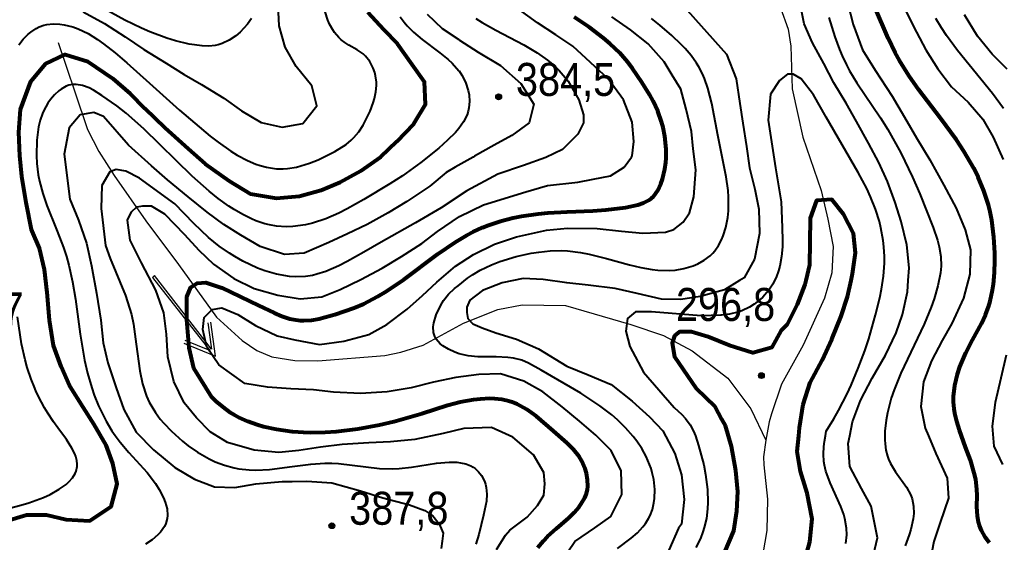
# Model space of a CAD drawing. Header units: metres. Extents: x 545098 to 555652, y 1854398 to 1862642.
# Drawn here: x 552051 to 552557, y 1858242 to 1858511 of the extents above; entities that cross this region are included whole.
import ezdxf
from ezdxf.enums import TextEntityAlignment as Align

# ---------------------------------------------------------------- set-up
doc = ezdxf.new("R2010")
doc.units = ezdxf.units.M
doc.header["$LTSCALE"] = 6.8
for name, color, linetype, lineweight in [('1', 7, 'Continuous', 25), ('2', 7, 'Continuous', 53), ('34', 7, 'Continuous', 13), ('35', 7, 'Continuous', 13), ('5', 7, 'Continuous', 13), ('51', 7, 'Continuous', 13)]:
    doc.layers.add(name, color=color, linetype=linetype, lineweight=lineweight)

msp = doc.modelspace()

# ---------------------------------------------------------------- hatches: boundary and pattern name
at = {"layer": '5'}
for points in [[(552299.48, 1858471.6, 1), (552296.48, 1858471.6, 1)], [(552434.97, 1858327.92, 1), (552431.97, 1858327.92, 1)], [(552213.48, 1858250.56, 1), (552210.48, 1858250.56, 1)]]:
    msp.add_hatch(color=256, dxfattribs=at).paths.add_polyline_path(points)

# ---------------------------------------------------------------- linework, layer by layer
at = {"layer": '1'}
for points in [[(552170.5, 1858512.06), (552168.41, 1858509.13), (552164.61, 1858504.97), (552162.48, 1858503.13), (552159.04, 1858500.79), (552155.34, 1858499.06), (552153.41, 1858498.46), (552151.8, 1858498.12), (552148.5, 1858497.79), (552145.14, 1858497.86), (552138.41, 1858498.8), (552131.39, 1858500.46), (552126.86, 1858501.83), (552118.06, 1858505.12), (552113.76, 1858507.01), (552105.28, 1858511.17), (552079.55, 1858525.39)], [(552083.73, 1858515.37), (552094.78, 1858509.43), (552105.3, 1858502.55), (552114.92, 1858496), (552126.43, 1858488.93), (552135.85, 1858483.1), (552144.75, 1858478.07), (552156.26, 1858471), (552165.33, 1858464.49), (552175.53, 1858458.44), (552186.26, 1858456), (552196.98, 1858457.96), (552204.15, 1858466.91), (552201.7, 1858477.24), (552193.47, 1858487.3), (552187.96, 1858497.15), (552184.77, 1858508.26), (552184.24, 1858518.62)], [(552296.89, 1858238.28), (552301.48, 1858245.65), (552303.72, 1858248.33), (552312.69, 1858254.92), (552318.04, 1858261.03), (552321.22, 1858266.32), (552321.74, 1858272.14), (552321.22, 1858277.96), (552315.93, 1858287.02), (552305.34, 1858296.25), (552301.48, 1858297.99), (552294.3, 1858301.23), (552279.96, 1858300.75), (552269.44, 1858298.06), (552254.77, 1858294.96), (552242.14, 1858293.73), (552231.02, 1858293.22), (552217.25, 1858292.49), (552206.15, 1858291.02), (552194.86, 1858289.3), (552191.48, 1858288.99), (552184.55, 1858288.36), (552171.84, 1858289.48), (552158.13, 1858293.48), (552149.18, 1858298.94), (552142.17, 1858306.13), (552135.84, 1858313.95), (552130.4, 1858324.89), (552127.33, 1858337.62), (552126.74, 1858349.37), (552125.39, 1858360.38), (552121.27, 1858372.01), (552113.85, 1858386.04), (552108.01, 1858397.68), (552106.55, 1858408.11), (552108.66, 1858412.34), (552111.31, 1858414.98), (552114.48, 1858415.51), (552118.71, 1858415.51), (552125.68, 1858411.25), (552136.01, 1858400.7), (552143.33, 1858392.68), (552151.01, 1858385.35), (552161.48, 1858377.93), (552171.89, 1858372.88), (552184.04, 1858369.32), (552195.65, 1858367.53), (552206.8, 1858368.58), (552216.23, 1858372.32), (552226.98, 1858377.51), (552237.87, 1858383.37), (552247.88, 1858389.33), (552258.33, 1858396.1), (552266.5, 1858402.15), (552277.7, 1858409.87), (552290.16, 1858416.03), (552312.01, 1858422.67), (552323.15, 1858425.97), (552338.82, 1858427.62), (552346.66, 1858429.27), (552355.74, 1858430.92), (552362.75, 1858435.46), (552366.41, 1858440.6), (552366.87, 1858441.24), (552367.7, 1858448.67), (552366.87, 1858458.58), (552362.34, 1858470.14), (552354.5, 1858480.87), (552336.31, 1858497.69), (552327.52, 1858503.59), (552318.04, 1858509.84), (552304.95, 1858519.3)], [(552392.21, 1858519.58), (552415.46, 1858493.68), (552420.47, 1858480.97), (552422.36, 1858468.2), (552423.94, 1858457.97), (552425.74, 1858446.05), (552427.42, 1858434.97), (552430.05, 1858424.12), (552432.08, 1858413.73), (552432.56, 1858401.11), (552429.89, 1858387.89), (552424.61, 1858378.42), (552422.14, 1858376.92), (552414.41, 1858372.22), (552401.85, 1858368.64), (552391.92, 1858367.2), (552381.91, 1858367.36), (552369.41, 1858370.23), (552358.03, 1858372.8), (552344.15, 1858374.64), (552333.16, 1858375.76), (552320.91, 1858377.47), (552310.63, 1858378.03), (552299.73, 1858375.83), (552289.69, 1858371.8), (552283.15, 1858366.84), (552281.56, 1858363.14), (552281.56, 1858360.49), (552282.09, 1858357.32), (552284.73, 1858354.67), (552289.49, 1858352.56), (552296.45, 1858350.07), (552307.19, 1858346.66), (552318.44, 1858341.71), (552333.08, 1858332.76), (552344.16, 1858328.32), (552355.95, 1858323.33), (552366.89, 1858314.79), (552375.73, 1858306.74), (552382.65, 1858299.43), (552388.82, 1858287.72), (552392.32, 1858276.76), (552393.67, 1858264.03), (552392.22, 1858251.39), (552390.76, 1858249.27), (552385.71, 1858237.9)], [(552490.48, 1858231.89), (552493.34, 1858244.39), (552490.16, 1858260.65), (552485.05, 1858269.81), (552479.15, 1858281.11), (552478.23, 1858292.93), (552479.04, 1858296.92), (552480.5, 1858304.17), (552484.63, 1858315.1), (552490.62, 1858326.7), (552497.46, 1858338.39), (552502.9, 1858350.02), (552506.25, 1858359.46), (552508.89, 1858371.18), (552509.24, 1858376.92), (552509.64, 1858383.42), (552508.49, 1858395.42), (552505.52, 1858407.3), (552502.48, 1858417.14), (552498.56, 1858428.05), (552494.04, 1858437.7), (552488.62, 1858447.67), (552482.5, 1858458.95), (552477.16, 1858468.29), (552470.82, 1858478.79), (552465.61, 1858488.79), (552459.78, 1858499.46), (552455.56, 1858509.26), (552453.33, 1858520.38)], [(552477.86, 1858520.17), (552480.75, 1858508.92), (552485.69, 1858495.88), (552492.15, 1858485.29), (552500.89, 1858471.96), (552508.48, 1858459.14), (552513.53, 1858450.42), (552520.41, 1858439.12), (552527.61, 1858426.04), (552533.9, 1858414.24), (552538.6, 1858403.1), (552541.38, 1858392.7), (552540.99, 1858380.18), (552537.67, 1858367.85), (552531.66, 1858354.75), (552526.72, 1858345.97), (552521.24, 1858335.52), (552516.98, 1858324.68), (552515.74, 1858312.06), (552517.88, 1858300.82), (552519.56, 1858296.92), (552523.45, 1858287.86), (552529.33, 1858275.04), (552529.95, 1858264.8), (552525.69, 1858252.24), (552522.39, 1858242.38), (552520.37, 1858231.71)], [(552261.19, 1858514.23), (552268.86, 1858506.9), (552277.48, 1858501.1), (552277.77, 1858500.9), (552287.46, 1858494.68), (552298.85, 1858487.7), (552309.44, 1858478.48), (552316.12, 1858467.91), (552313.66, 1858458.15), (552304.79, 1858451.68), (552295.61, 1858446.79), (552285.57, 1858441.04), (552284.79, 1858440.6), (552275.63, 1858435.41), (552270.93, 1858432.57), (552262.43, 1858425.62), (552250.63, 1858417.61), (552240.92, 1858411.79), (552230.16, 1858405.84), (552220.11, 1858401.06), (552210.45, 1858396.54), (552197.7, 1858390.99), (552187.46, 1858390.38), (552174.93, 1858394.42), (552164.96, 1858400.29), (552156.32, 1858405.89), (552147.6, 1858412.12), (552137.8, 1858420.15), (552127.17, 1858428.84), (552118.98, 1858436), (552107.02, 1858446.67), (552094.21, 1858461.46), (552089.26, 1858463.52), (552082.25, 1858462.28), (552076.47, 1858455.68), (552074, 1858442.06), (552076.92, 1858418.89), (552081.26, 1858408.03), (552085.41, 1858396.18), (552087.93, 1858384.46), (552090.61, 1858370.5), (552092.88, 1858356.48), (552093.98, 1858344.9), (552096.44, 1858334.57), (552100.71, 1858321.66), (552104.66, 1858310.54), (552111.04, 1858298.86), (552119.92, 1858289.64), (552131.03, 1858280.58), (552141.11, 1858274.62), (552151.38, 1858270.62), (552161.96, 1858270.21), (552172.8, 1858272.08), (552186.4, 1858273.32), (552191.48, 1858273.43), (552199.05, 1858273.59)], [(552330.04, 1858231.8), (552337.34, 1858242.37), (552347.64, 1858249.44), (552355.84, 1858255.29), (552361.43, 1858266.62), (552361.22, 1858278.84), (552356.05, 1858289.38), (552348.09, 1858297.32), (552339.69, 1858304.45), (552330.72, 1858311.84), (552320.73, 1858319.64), (552311.03, 1858325.1), (552298.85, 1858328.87), (552287.83, 1858328.48), (552275.88, 1858326.9), (552264.34, 1858324.62), (552252.88, 1858321.7), (552240.56, 1858319.65), (552226.81, 1858318.71), (552212.76, 1858319.34), (552202.41, 1858320.54), (552190.83, 1858321.15), (552178.81, 1858321.93), (552167.08, 1858323.82), (552153.61, 1858333.5), (552147.42, 1858342.58), (552145.36, 1858351.66), (552146.18, 1858357.85), (552150.31, 1858361.98), (552155.26, 1858362.81), (552163.51, 1858359.5), (552172.58, 1858353.73), (552183.72, 1858348.36), (552192.79, 1858346.3), (552205.54, 1858343.92), (552218.22, 1858345.7), (552231.02, 1858349.1), (552240.38, 1858354.23), (552250.8, 1858362.18), (552258.74, 1858369.17), (552266.06, 1858376.09), (552275.79, 1858384.38), (552285.04, 1858390.36), (552295.89, 1858395.67), (552307.13, 1858399.53), (552322.73, 1858402.84), (552333.56, 1858403.96), (552348.85, 1858403.7), (552361.26, 1858402.43), (552372.25, 1858401.31), (552384, 1858401.9), (552388.38, 1858403.33), (552393.13, 1858407.03), (552396.31, 1858411.79), (552398.62, 1858420.14), (552399.7, 1858434.03), (552398.37, 1858444.83), (552397.49, 1858453.75), (552394.67, 1858465.33), (552391.91, 1858475.52), (552387.48, 1858482.87), (552383.4, 1858489.63), (552375.04, 1858499.02), (552366.01, 1858506.08), (552356.36, 1858512.84)], [(552234.07, 1858484.12), (552233.26, 1858486.47), (552231.56, 1858489.77), (552229.34, 1858492.65), (552228.03, 1858493.87), (552225.05, 1858495.91), (552220.78, 1858498.26), (552218.71, 1858499.55), (552216.77, 1858501.08), (552215.57, 1858502.22), (552213.4, 1858504.76), (552212.43, 1858506.14), (552210.76, 1858509.09), (552209.85, 1858511.17), (552208.52, 1858515.5)], [(552247.12, 1858512.83), (552249.24, 1858510.06), (552250.78, 1858508.29), (552254.1, 1858504.94), (552258.47, 1858501.24), (552267.6, 1858494.38), (552271.93, 1858490.88), (552273.94, 1858489.04), (552277.48, 1858485.11), (552277.54, 1858485.04), (552279.07, 1858482.85), (552280.95, 1858479.26), (552282.34, 1858474.95), (552282.75, 1858472.69), (552282.97, 1858469.26), (552282.68, 1858465.89), (552282.32, 1858464.26), (552281.7, 1858462.34), (552279.89, 1858458.72)], [(552468.29, 1858512.54), (552471.3, 1858502.53), (552473.69, 1858496.03), (552475.04, 1858492.84), (552477.29, 1858488.14), (552478.99, 1858485.02), (552482.71, 1858478.88), (552494.93, 1858460.78)], [(552508.21, 1858515.42), (552513.38, 1858504.88), (552518.25, 1858495.92), (552524.51, 1858486.05), (552531.57, 1858476.71), (552540.05, 1858468.94), (552547.7, 1858460.1), (552552.92, 1858450.86), (552558.22, 1858439.26)], [(552560.21, 1858485.93), (552552.48, 1858493.69), (552544.9, 1858502.85), (552538.18, 1858513.85)], [(552050.49, 1858498.46), (552052.81, 1858501.3), (552055.34, 1858503.85), (552056.68, 1858504.98), (552059.53, 1858506.91), (552061.04, 1858507.68), (552063.41, 1858508.55), (552064.99, 1858508.93), (552068.29, 1858509.27), (552071.68, 1858509.13), (552073.95, 1858508.8), (552078.41, 1858507.67), (552081.14, 1858506.69), (552086.32, 1858504.24), (552091.17, 1858501.24), (552094.26, 1858499.02), (552100.23, 1858494.26), (552106.22, 1858489.17), (552117.92, 1858478.75), (552133.38, 1858464.78), (552141.23, 1858457.97), (552149.29, 1858451.39), (552153.41, 1858448.22), (552159.83, 1858443.65), (552163.17, 1858441.55), (552168.41, 1858438.76), (552172.71, 1858436.96), (552174.92, 1858436.21), (552178.29, 1858435.33), (552183.41, 1858434.6), (552186.85, 1858434.56), (552189.14, 1858434.72), (552193.7, 1858435.46), (552195.97, 1858436.02), (552200.46, 1858437.44), (552204.88, 1858439.22), (552213.41, 1858443.51), (552219.3, 1858447.14), (552221.94, 1858449.26), (552223.34, 1858450.63), (552225.87, 1858453.65), (552228.07, 1858456.99), (552229.37, 1858459.35), (552231.66, 1858464.26), (552233.3, 1858468.59), (552233.96, 1858470.79), (552234.67, 1858474.14), (552234.96, 1858477.54), (552234.92, 1858479.26), (552234.47, 1858482.51), (552234.07, 1858484.12)], [(552286.18, 1858512.04), (552289.51, 1858509.91), (552296.49, 1858505.96), (552310.91, 1858498.39), (552317.89, 1858494.26), (552323.2, 1858490.52), (552325.7, 1858488.49), (552329.2, 1858485.19), (552332.36, 1858481.57), (552333.79, 1858479.63), (552339.24, 1858470.14), (552341.71, 1858462.29), (552341.71, 1858458.17), (552338.82, 1858452.39), (552330.98, 1858444.54), (552322.32, 1858440.42), (552310.77, 1858436.29), (552297.57, 1858431.75), (552281.65, 1858423.15), (552268.33, 1858414.46), (552255.14, 1858406.66), (552237.43, 1858396.75), (552228.41, 1858391.64), (552219.87, 1858386.78), (552215.51, 1858384.51), (552208.83, 1858381.61), (552204.26, 1858380.15), (552201.94, 1858379.61), (552198.41, 1858379.06), (552193.42, 1858378.87), (552190.07, 1858379.08), (552183.41, 1858380.2), (552177.44, 1858381.92), (552173.56, 1858383.37), (552166.07, 1858386.91), (552161.87, 1858389.28), (552159.14, 1858390.99), (552153.88, 1858394.65), (552148.32, 1858399.16), (552140.81, 1858406.4), (552131, 1858416.52), (552112.77, 1858429.67)], [(552284.47, 1858379.87), (552288.41, 1858382.23), (552294.37, 1858385.08), (552298.51, 1858386.67), (552307.04, 1858389.26), (552314.78, 1858391), (552318.69, 1858391.64), (552324.57, 1858392.25), (552330.47, 1858392.38), (552333.41, 1858392.24), (552340.13, 1858391.39), (552344.6, 1858390.49), (552353.52, 1858388.22), (552365.37, 1858384.95), (552371.28, 1858383.58), (552377.19, 1858382.59), (552380.14, 1858382.28), (552386.04, 1858382.15), (552388.98, 1858382.37), (552393.41, 1858383.1), (552398.3, 1858384.56), (552400.67, 1858385.55), (552404.03, 1858387.4), (552407.05, 1858389.68), (552408.41, 1858390.99), (552409.5, 1858392.24), (552411.4, 1858394.96), (552412.97, 1858397.92), (552413.83, 1858399.99), (552415.18, 1858404.26), (552416.18, 1858409.45), (552416.53, 1858412.93), (552416.55, 1858419.91), (552416.29, 1858423.41), (552415.33, 1858430.46), (552410.97, 1858451.81), (552407.88, 1858468.18), (552405.87, 1858476.05), (552404.1, 1858481.08), (552403.05, 1858483.52), (552401.21, 1858487.05), (552399.99, 1858489.04), (552397.23, 1858492.85), (552394.15, 1858496.48), (552391.95, 1858498.79), (552387.48, 1858503.08), (552387.35, 1858503.2), (552381.09, 1858508.61), (552376.83, 1858512.01)], [(552558.37, 1858465.64), (552552.69, 1858473.3), (552534.62, 1858495.59), (552528.97, 1858503.23), (552526.33, 1858507.17), (552523.4, 1858511.98)], [(552477.08, 1858241.46), (552477.46, 1858245.93), (552477.36, 1858249.29), (552476.58, 1858254.26), (552476.01, 1858256.39), (552474.52, 1858260.54), (552468.94, 1858272.6), (552466.67, 1858278.67), (552465.93, 1858281.78), (552465.66, 1858283.66), (552465.47, 1858287.47), (552465.67, 1858291.35), (552465.99, 1858293.97), (552466.51, 1858296.92), (552466.93, 1858299.26), (552470.79, 1858305.62), (552473.2, 1858309.9), (552477.64, 1858318.55), (552479.68, 1858322.93), (552483.43, 1858331.78), (552486.78, 1858340.78), (552488.79, 1858346.87), (552492.38, 1858359.26), (552494.52, 1858368.09), (552495.41, 1858372.53), (552496.07, 1858376.92), (552496.41, 1858379.23), (552496.92, 1858385.92), (552496.95, 1858389.26), (552496.69, 1858394.23), (552496.32, 1858397.53), (552495.13, 1858404.09), (552494.32, 1858407.34), (552492.29, 1858413.79), (552489.77, 1858420.15), (552487.83, 1858424.35), (552483.41, 1858432.6), (552466.93, 1858461.19), (552460.38, 1858472.65), (552453.91, 1858480.87), (552449.78, 1858483.34), (552446.9, 1858483.34), (552442.77, 1858480.04), (552438.24, 1858473.02), (552436.93, 1858459.55), (552440.75, 1858434.99), (552443.65, 1858417.54), (552444.21, 1858404.21), (552444.37, 1858397.56)], [(552279.89, 1858458.72), (552277.48, 1858455.37), (552275.64, 1858453.26), (552271.62, 1858449.26), (552267.13, 1858445.21), (552257.9, 1858437.74), (552248.36, 1858430.95), (552241.83, 1858426.72), (552228.41, 1858418.68), (552219.88, 1858413.93), (552215.53, 1858411.73), (552208.84, 1858408.81), (552201.95, 1858406.53), (552198.41, 1858405.68), (552191.76, 1858404.75), (552188.41, 1858404.63), (552183.41, 1858404.94), (552179.79, 1858405.57), (552177.41, 1858406.16), (552172.74, 1858407.74), (552170.45, 1858408.7), (552165.98, 1858410.92), (552161.64, 1858413.48), (552158.83, 1858415.32), (552153.41, 1858419.26), (552148.75, 1858422.99), (552139.97, 1858430.79), (552114.95, 1858455.22), (552105.94, 1858463.13), (552101.13, 1858466.93), (552093.41, 1858472.4), (552089.03, 1858475.09), (552086.79, 1858476.23), (552083.42, 1858477.51), (552080.06, 1858478.07), (552078.41, 1858478.01), (552076.37, 1858477.58), (552075.03, 1858477.09), (552072.45, 1858475.66), (552071.22, 1858474.76), (552068.89, 1858472.63), (552066.79, 1858470.17), (552065.53, 1858468.39), (552063.41, 1858464.66), (552062.66, 1858462.98), (552061.49, 1858459.59), (552060.68, 1858456.18), (552059.85, 1858449.26), (552059.67, 1858441.32), (552059.86, 1858437.34), (552060.58, 1858431.42), (552061.21, 1858428.19), (552062.9, 1858421.83), (552065.02, 1858415.57), (552069.92, 1858403.22), (552070.26, 1858402.33), (552073.51, 1858393.95), (552075.07, 1858389.26), (552076.3, 1858384.94), (552078.25, 1858376.19), (552079.73, 1858367.32), (552082.14, 1858349.38), (552084.37, 1858335.93), (552085.89, 1858329.26), (552088.11, 1858321.67), (552089.42, 1858317.93), (552091.64, 1858312.44), (552095.55, 1858304.52), (552098.57, 1858299.51), (552100.19, 1858297.1), (552102.79, 1858293.63), (552107.3, 1858288.38), (552116.68, 1858278.05), (552121.01, 1858272.37), (552122.96, 1858269.26), (552125.18, 1858264.89), (552126.06, 1858262.63), (552126.96, 1858259.22), (552127.22, 1858255.88), (552127.06, 1858254.26), (552126.37, 1858251.76), (552125.62, 1858250.17), (552123.55, 1858247.2), (552122.26, 1858245.81), (552119.27, 1858243.27), (552115.86, 1858241.04)], [(552494.93, 1858460.78), (552498.63, 1858454.86), (552505.41, 1858442.71), (552511.46, 1858430.19), (552515.17, 1858421.67), (552522.02, 1858404.26), (552524.31, 1858397.67), (552525.23, 1858394.33), (552526.08, 1858389.26), (552526.15, 1858384.27), (552525.82, 1858380.91), (552524.51, 1858374.26), (552522.54, 1858367.52), (552520.96, 1858363.13), (552517.34, 1858354.53), (552505.33, 1858329.25), (552501.88, 1858320.65), (552500.42, 1858316.26), (552498.51, 1858308.83), (552497.83, 1858305.04), (552497.21, 1858299.26), (552497.16, 1858296.92), (552497.11, 1858294.88), (552497.22, 1858292.7), (552497.65, 1858289.48), (552498.43, 1858286.34), (552498.98, 1858284.83), (552500.01, 1858282.62), (552502.6, 1858278.41), (552508.32, 1858270.39), (552510.51, 1858266.35), (552511.18, 1858264.5), (552511.94, 1858260.7), (552512.02, 1858256.79), (552511.74, 1858254.11), (552510.55, 1858248.64), (552509.7, 1858245.85), (552507.64, 1858240.17)], [(552112.77, 1858429.67), (552105.76, 1858433.39), (552100.81, 1858434.21), (552097.51, 1858432.98), (552093.38, 1858425.96), (552092.97, 1858413.99), (552095.2, 1858394.92), (552097.65, 1858388.33), (552105.52, 1858369.2), (552107.67, 1858362.72), (552108.56, 1858359.4), (552109.59, 1858354.4), (552111.03, 1858344.13), (552112.87, 1858330.39), (552114.31, 1858323.72), (552116.42, 1858317.33), (552117.81, 1858314.26), (552120.99, 1858308.9), (552123.5, 1858305.53), (552125.32, 1858303.37), (552129.18, 1858299.26), (552134.86, 1858294.09), (552137.87, 1858291.72), (552142.61, 1858288.45), (552148.63, 1858285.04), (552151.76, 1858283.57), (552156.59, 1858281.72), (552161.53, 1858280.35), (552164.02, 1858279.87), (552169.25, 1858279.3), (552172.75, 1858279.21), (552179.8, 1858279.55), (552191.48, 1858281.02), (552201.19, 1858282.25), (552208.35, 1858282.75), (552211.92, 1858282.76), (552215.45, 1858282.59), (552222.5, 1858281.83), (552236.48, 1858280.07), (552243.41, 1858279.84), (552246.6, 1858280.02), (552252.96, 1858280.81), (552265.85, 1858282.84), (552272.49, 1858283.33), (552276.36, 1858283.24), (552278.27, 1858283.03), (552281.05, 1858282.42), (552283.64, 1858281.4), (552284.85, 1858280.7), (552285.83, 1858280.01), (552287.6, 1858278.35), (552289.12, 1858276.42), (552290.66, 1858273.55), (552291.2, 1858272.04), (552291.62, 1858270.31), (552291.91, 1858266.8), (552291.64, 1858263.22), (552290.16, 1858256), (552287.68, 1858246), (552286.27, 1858241.13)], [(552444.37, 1858397.56), (552444.28, 1858394.24), (552443.84, 1858389.26), (552442.93, 1858384.38), (552442.28, 1858381.98), (552441.01, 1858378.47), (552440.26, 1858376.92), (552439.38, 1858375.12), (552438.41, 1858373.52), (552437.16, 1858371.73), (552434.28, 1858368.43), (552432.85, 1858367.09), (552429.78, 1858364.7), (552427.31, 1858363.16), (552423.41, 1858361.34), (552421.31, 1858360.63), (552417.01, 1858359.65), (552412.97, 1858359.17), (552412.59, 1858359.12), (552402.36, 1858358.68), (552376.78, 1858360.75), (552368.53, 1858360.75), (552364.4, 1858357.45), (552363.58, 1858350.84), (552365.64, 1858343), (552372.66, 1858329.79), (552388.41, 1858311.54), (552392.51, 1858307.84), (552394.35, 1858305.85), (552396.74, 1858302.59), (552398.49, 1858299.23), (552399.46, 1858296.85), (552401.08, 1858291.92), (552403.73, 1858281.91), (552404.72, 1858276.88), (552405.67, 1858269.26), (552405.86, 1858262.58), (552405.7, 1858259.24), (552405.08, 1858254.26), (552404.04, 1858249.62), (552403.35, 1858247.34), (552402.08, 1858244.01), (552399.63, 1858239.26)], [(552359.22, 1858238.81), (552366.25, 1858244.1), (552369.5, 1858246.93), (552372.39, 1858249.98), (552373.67, 1858251.63), (552375.32, 1858254.26), (552376.06, 1858255.77), (552377.24, 1858258.97), (552378.02, 1858262.33), (552378.33, 1858264.63), (552378.49, 1858269.26), (552377.95, 1858274.42), (552377.21, 1858277.78), (552376.56, 1858279.98), (552374.93, 1858284.26), (552373.97, 1858286.32), (552371.77, 1858290.31), (552369.24, 1858294.11), (552367.4, 1858296.53), (552363.41, 1858301.1), (552359.23, 1858305.17), (552356.3, 1858307.7), (552350.13, 1858312.41), (552340.32, 1858318.81), (552319.88, 1858330.72), (552313.39, 1858334.4), (552309.98, 1858335.83), (552305.67, 1858336.92), (552302.7, 1858337.32), (552296.73, 1858337.57), (552287.22, 1858337.56), (552282.24, 1858338.09), (552277.62, 1858339.2), (552275.32, 1858340), (552272.04, 1858341.49), (552269.11, 1858343.33), (552267.84, 1858344.38), (552265.77, 1858346.74), (552265.03, 1858348.05), (552264.33, 1858350.17), (552264.21, 1858353.12), (552264.53, 1858355.18), (552265.77, 1858359.26), (552268.12, 1858364.32), (552269.56, 1858366.62), (552272.14, 1858369.85), (552275.27, 1858372.84), (552277.06, 1858374.26), (552281.93, 1858378.13), (552284.47, 1858379.87)], [(552043.17, 1858258.96), (552051.62, 1858261.09), (552055.69, 1858262.32), (552063.31, 1858265.14), (552066.77, 1858266.73), (552071.42, 1858269.32), (552074.89, 1858271.85), (552076.36, 1858273.19), (552078.2, 1858275.3), (552079.57, 1858277.53), (552080.06, 1858278.69), (552080.62, 1858281.09), (552080.69, 1858282.34), (552080.5, 1858284.26), (552079.95, 1858286.29), (552079.4, 1858287.68), (552077.94, 1858290.54), (552075.05, 1858294.97), (552070.57, 1858301.08), (552068.33, 1858304.18), (552065.47, 1858308.51), (552063.73, 1858311.4), (552060.64, 1858317.23), (552059.28, 1858320.16), (552058.4, 1858322.33), (552056.88, 1858326.06), (552054.9, 1858332.04), (552053.77, 1858336.07), (552051.95, 1858344.26), (552051.15, 1858348.87), (552049.84, 1858358.21)], [(552559.68, 1858338.42), (552556.94, 1858326.59), (552554.07, 1858314.09), (552552.45, 1858301.96), (552553.31, 1858291.54), (552557.8, 1858282.1)], [(552199.05, 1858273.59), (552211.95, 1858272.71), (552226.75, 1858268.62), (552238.26, 1858264.99), (552252.04, 1858261.31), (552259.88, 1858258.39), (552264.11, 1858255.74), (552267.28, 1858251.51), (552269.4, 1858246.75), (552268.87, 1858242.52), (552268.34, 1858238.81)]]:
    msp.add_lwpolyline(points, dxfattribs=at)
at = {"layer": '2'}
for points in [[(552535.77, 1858332.43), (552538.91, 1858339.75), (552542.39, 1858346.3), (552547.05, 1858354.87), (552549.06, 1858359.26), (552550.57, 1858363.41), (552551.4, 1858366.25), (552552.67, 1858372.06), (552553.13, 1858375.02), (552553.72, 1858381.03), (552553.92, 1858387.1), (552553.86, 1858391.16), (552553.38, 1858399.22), (552552.3, 1858408), (552551.47, 1858412.31), (552550.56, 1858415.98), (552548.21, 1858423.2), (552545.25, 1858430.24), (552542.98, 1858434.82), (552537.84, 1858443.69), (552534.02, 1858449.46), (552525.84, 1858460.62), (552514.72, 1858475.22), (552509.47, 1858482.65), (552504.66, 1858490.31), (552502.47, 1858494.26), (552498.78, 1858501.93), (552492, 1858517.85)], [(552043.83, 1858252.97), (552054.61, 1858256.23), (552064.83, 1858256.09), (552075.02, 1858253.69), (552087.01, 1858253.13), (552098.14, 1858260.52), (552101.32, 1858272.19), (552098.96, 1858282.65), (552095.64, 1858292.13), (552089.39, 1858302.75), (552083.68, 1858311.61), (552076.95, 1858322.33), (552076.6, 1858322.88), (552072.29, 1858332.56), (552068.37, 1858343.47), (552066.32, 1858356.54), (552065.21, 1858370.81), (552063.75, 1858382.66), (552061.22, 1858393.63), (552057.42, 1858402.33), (552057.03, 1858403.22), (552054.34, 1858417.18), (552052.16, 1858430.56), (552051.07, 1858441.17), (552050.52, 1858453.46), (552051.44, 1858465.18), (552056.67, 1858479.48), (552064.36, 1858488.59), (552074.5, 1858493.49), (552086.13, 1858489.77), (552099.03, 1858481.04), (552107.93, 1858473.32), (552115.54, 1858465.66), (552125.91, 1858455.66), (552137.88, 1858444.77), (552146.67, 1858437.15), (552159.05, 1858428.25), (552169.96, 1858421.64), (552183.47, 1858419.33), (552195.26, 1858420.46), (552206.39, 1858423.44), (552216.19, 1858427.66), (552226.86, 1858433.49), (552237.14, 1858440.77), (552245.53, 1858448.57), (552254.18, 1858457.7), (552260.26, 1858467.69), (552259.79, 1858479.35), (552253.42, 1858488.34), (552245.78, 1858498.9), (552238.77, 1858506.09), (552230.46, 1858515.07)], [(552376.64, 1858419.26), (552377.92, 1858420.48), (552380.06, 1858423.37), (552381.69, 1858426.75), (552382.53, 1858429.18), (552383.7, 1858434.26), (552384.17, 1858437.75), (552384.35, 1858440.07), (552384.36, 1858440.6), (552384.4, 1858444.65), (552383.73, 1858451.39), (552382.83, 1858455.79), (552382.04, 1858458.66), (552380.03, 1858464.26), (552377.63, 1858469.41), (552375.83, 1858472.75), (552371.85, 1858479.26), (552367.08, 1858486.21), (552364.52, 1858489.53), (552360.4, 1858494.26), (552355.47, 1858499), (552351.97, 1858501.95), (552344.61, 1858507.48), (552336.98, 1858512.74)], [(552318.24, 1858239.26), (552321.1, 1858242.78), (552323.24, 1858244.99), (552327.87, 1858249.18), (552334.11, 1858254.61), (552336.98, 1858257.38), (552339.51, 1858260.27), (552340.61, 1858261.77), (552342.4, 1858264.94), (552343.06, 1858266.61), (552343.71, 1858269.26), (552343.89, 1858270.89), (552343.81, 1858274.27), (552343.2, 1858277.71), (552342.53, 1858279.97), (552340.63, 1858284.26), (552339.42, 1858286.25), (552336.6, 1858289.87), (552333.36, 1858293.14), (552326.27, 1858299.26), (552317.26, 1858306.98), (552312.58, 1858310.42), (552307.6, 1858313.2), (552304.97, 1858314.26), (552303.23, 1858314.8), (552299.63, 1858315.57), (552295.92, 1858315.97), (552293.41, 1858316.06), (552288.41, 1858315.86), (552284.96, 1858315.47), (552278.21, 1858314.2), (552271.58, 1858312.45), (552258.41, 1858308.32), (552243.89, 1858304.17), (552236.52, 1858302.42), (552225.38, 1858300.31), (552214.18, 1858298.95), (552208.57, 1858298.59), (552201.09, 1858298.48), (552197.35, 1858298.6), (552191.76, 1858299), (552191.48, 1858299.04), (552183.41, 1858300.15), (552176.71, 1858301.61), (552173.42, 1858302.54), (552168.6, 1858304.25), (552163.97, 1858306.37), (552161.75, 1858307.59), (552159.74, 1858308.83), (552155.9, 1858311.59), (552152.28, 1858314.67), (552149.99, 1858316.87), (552140.82, 1858331.85), (552138.34, 1858342.17), (552137.11, 1858356.61), (552137.11, 1858368.58), (552139.17, 1858373.54), (552142.47, 1858375.6), (552147.01, 1858376.01), (552155.26, 1858373.13), (552174.06, 1858364.06), (552182.16, 1858360.22), (552186.22, 1858358.56), (552190.33, 1858357.27), (552192.4, 1858356.81), (552195.56, 1858356.4), (552197.51, 1858356.33), (552201.48, 1858356.59), (552205.47, 1858357.26), (552213.41, 1858359.39), (552223.55, 1858362.89), (552228.41, 1858364.97), (552235.51, 1858368.67), (552240.1, 1858371.45), (552249.02, 1858377.54), (552266.52, 1858390.53), (552275.47, 1858396.64), (552281.64, 1858400.32), (552284.8, 1858401.99), (552289.68, 1858404.26), (552292.73, 1858405.48), (552298.98, 1858407.57), (552305.39, 1858409.22), (552309.72, 1858410.09), (552318.41, 1858411.35), (552323.36, 1858411.81), (552333.23, 1858412.36), (552346.47, 1858412.91), (552353.17, 1858413.35), (552363.41, 1858414.55), (552369.78, 1858415.89), (552372.75, 1858416.94), (552375.44, 1858418.37), (552376.64, 1858419.26)], [(552455.08, 1858313.04), (552458.62, 1858324.43), (552464.73, 1858335.93), (552469.85, 1858346.67), (552474.61, 1858358.64), (552477.79, 1858368.6), (552479.71, 1858376.92), (552480.52, 1858380.44), (552482, 1858391.15), (552480.99, 1858401.12), (552475.78, 1858411.12), (552469.8, 1858418.67), (552461.87, 1858418.14), (552458.7, 1858409.15), (552458.45, 1858396.52), (552458.25, 1858385), (552456.4, 1858376.92), (552455.95, 1858374.94), (552451.95, 1858364.66), (552446.77, 1858354.35), (552443.72, 1858351.18), (552438.78, 1858342.41), (552429.01, 1858339.7), (552417.05, 1858343.49), (552406.09, 1858347.84), (552397.4, 1858350.43), (552391.22, 1858350.43), (552388.74, 1858348.37), (552387.5, 1858344.65), (552388.74, 1858337.63), (552399.9, 1858321.29), (552409.44, 1858311.93), (552412.97, 1858305.45), (552414.71, 1858302.26), (552417.85, 1858291.58), (552420.15, 1858279.07), (552421.17, 1858268.13), (552420.58, 1858258.06), (552419.15, 1858247.89), (552414.31, 1858236.55)], [(552551.17, 1858241.72), (552548.84, 1858244.69), (552546.93, 1858248.18), (552545.99, 1858250.64), (552545.51, 1858252.31), (552544.88, 1858255.73), (552544.63, 1858260.23), (552544.69, 1858266.26), (552544.61, 1858269.26), (552543.97, 1858274.36), (552543.24, 1858277.73), (552541.22, 1858284.39), (552538.8, 1858291), (552535.59, 1858299.8), (552534.25, 1858304.21), (552533.23, 1858308.65), (552532.87, 1858310.89), (552532.58, 1858314.26), (552532.57, 1858317.13), (552533.19, 1858322.9), (552534.53, 1858328.65), (552535.77, 1858332.43)], [(552454.88, 1858229.19), (552458.42, 1858242.3), (552459.64, 1858254.17), (552457.15, 1858267.4), (552453.63, 1858278.58), (552451.93, 1858288.9), (552452.73, 1858296.92), (552453.13, 1858300.98), (552455.08, 1858313.04)]]:
    msp.add_lwpolyline(points, dxfattribs=at)
at = {"layer": '34'}
for points in [[(552443.34, 1858517.57), (552447.33, 1858506.46), (552448.73, 1858497.67), (552449.29, 1858475.77), (552454.86, 1858450.85)], [(552070.81, 1858499.59), (552079.44, 1858474.22), (552085.87, 1858454.83), (552091.83, 1858443.53), (552099.63, 1858431.01), (552116.08, 1858407.7), (552132.8, 1858385.17), (552152.48, 1858358.04), (552165.69, 1858346.09), (552173.24, 1858340.83), (552181.04, 1858337.7), (552192.9, 1858335.71), (552204.81, 1858335.49), (552239.34, 1858338.27), (552247.57, 1858340.04), (552258.98, 1858343.58), (552279.86, 1858355), (552297.52, 1858362.07), (552310.1, 1858364.43), (552332.52, 1858364.04), (552366.22, 1858354.26), (552383.06, 1858348.62), (552397.8, 1858340.71), (552416.23, 1858326.64), (552428.09, 1858310.85), (552435.76, 1858294.73)], [(552454.86, 1858450.85), (552464.27, 1858423.41), (552467.75, 1858408.61), (552470.41, 1858394.43), (552469.74, 1858380.95), (552465.97, 1858367.82), (552454.99, 1858343.7), (552443.88, 1858323.61), (552438.6, 1858308.3), (552437.47, 1858304.1), (552435.76, 1858294.73)], [(552435.76, 1858294.73), (552434.55, 1858286.11), (552434.7, 1858281.94), (552436.7, 1858264.17), (552436.28, 1858248.14), (552433.43, 1858231.09), (552428.93, 1858216.95), (552415.82, 1858195.14), (552410.52, 1858184.58)]]:
    msp.add_lwpolyline(points, dxfattribs=at)
at = {"layer": '35'}
for p, q in [((552148.08, 1858355.21), (552149.94, 1858341.56)), ((552148.95, 1858340.81), (552136.23, 1858346.02))]:
    msp.add_line(p, q, dxfattribs=at)
for points in [[(552149.94, 1858341.56), (552120.57, 1858379.46), (552119.39, 1858378.54), (552148.95, 1858340.81)], [(552135.66, 1858344.63), (552151.95, 1858337.97), (552149.57, 1858355.41)]]:
    msp.add_lwpolyline(points, dxfattribs=at)
at = {"layer": '5'}
for centre in [(552297.98, 1858471.6), (552433.47, 1858327.92), (552211.98, 1858250.56)]:
    msp.add_circle(centre, 1.5, dxfattribs=at)
at = {"layer": '51'}
for points in [[(552443.34, 1858517.57), (552447.33, 1858506.46), (552448.73, 1858497.67), (552449.29, 1858475.77), (552454.86, 1858450.85)], [(552454.86, 1858450.85), (552464.27, 1858423.41), (552467.75, 1858408.61), (552470.41, 1858394.43), (552469.74, 1858380.95), (552465.97, 1858367.82), (552454.99, 1858343.7), (552443.88, 1858323.61), (552438.6, 1858308.3), (552437.47, 1858304.1), (552435.76, 1858294.73), (552434.55, 1858286.11), (552434.7, 1858281.94), (552436.7, 1858264.17), (552436.28, 1858248.14), (552433.43, 1858231.09)]]:
    msp.add_lwpolyline(points, dxfattribs=at)

# ---------------------------------------------------------------- texts
at = {"layer": '5', "width": 0.9}
for s, p in [('384,5', (552332.48, 1858472.1)), ('446,7', (552027.36, 1858353.83)), ('296,8', (552414.99, 1858356.11)), ('387,8', (552246.48, 1858251.06))]:
    msp.add_text(s, height=17, dxfattribs=at).set_placement(p, align=Align.CENTER)

doc.saveas('drawing.dxf')
